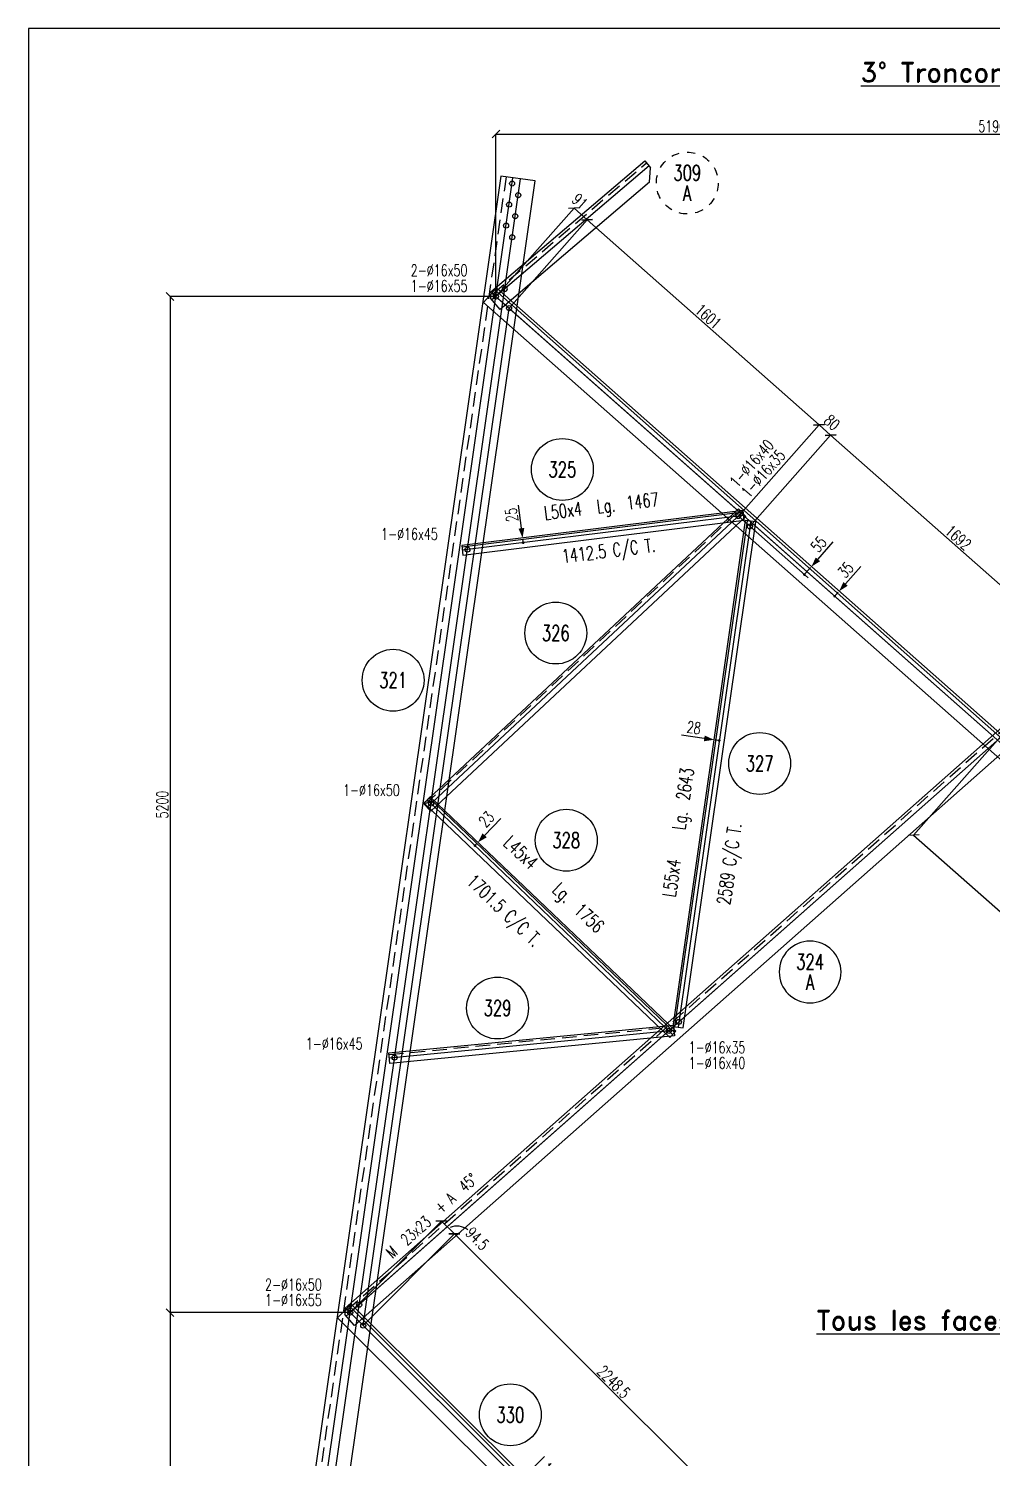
# Model space of a CAD drawing. Extents: x 142141 to 158361, y -119247 to -107767.
# Drawn here: x 142141 to 147123, y -115155 to -107767 of the extents above; entities that cross this region are included whole.
import ezdxf
from ezdxf.enums import TextEntityAlignment as Align

# ---------------------------------------------------------------- set-up
doc = ezdxf.new("R2010")
doc.units = 0
doc.header["$LTSCALE"] = 150
doc.header["$MEASUREMENT"] = 0
doc.linetypes.add('DASHED', pattern=[0.75, 0.5, -0.25])
doc.layers.get('0').update_dxf_attribs({"linetype": 'CONTINUOUS'})
for name, color, linetype in [('ASSI', 6, 'CONTINUOUS'), ('BOLLINI_1', 7, 'CONTINUOUS'), ('BOLLINI_5', 7, 'CONTINUOUS'), ('FORI', 2, 'CONTINUOUS'), ('LINEA_ANG', 2, 'CONTINUOUS'), ('LS', 7, 'CONTINUOUS'), ('QT_MAL', 7, 'CONTINUOUS'), ('QT_MPR', 7, 'CONTINUOUS'), ('TRAT-Y', 7, 'DASHED')]:
    doc.layers.add(name, color=color, linetype=linetype)
doc.styles.add('QUOTE', font='ROMANS8.SHX', dxfattribs={"width": 0.7})
doc.styles.add('RD', font='ROMAND8.SHX', dxfattribs={"width": 0.7})
doc.styles.add('RQL', font='ROMANS8.SHX', dxfattribs={"width": 0.7})
doc.styles.add('RS', font='ROMANS8.shx', dxfattribs={"width": 0.7})
doc.styles.get("Standard").update_dxf_attribs({"font": 'ROMANS8.SHX', "width": 0.7})
doc.dimstyles.new('FRECCE1', dxfattribs={"dimtxt": 60, "dimasz": 6.6667, "dimexe": 0, "dimexo": 0, "dimgap": 1, "dimtad": 1, "dimzin": 0, "dimdsep": 46, "dimtxsty": 'RS', "dimblk1": 'QUOTP', "dimblk2": 'QUOTF', "dimsah": 1, "dimcen": 0, "dimclrd": 2, "dimclre": 2, "dimclrt": 7, "dimadec": 0, "dimazin": 0, "dimtfac": 1, "dimtix": 1, "dimtmove": 2, "dimatfit": 3, "dimldrblk": 'QUOTP', "dimfxl": 1, "dimtolj": 1, "dimtzin": 0, "dimarcsym": 0})
doc.dimstyles.new('TRATTO', dxfattribs={"dimscale": 0, "dimtxt": 60, "dimasz": 40, "dimexe": 0, "dimexo": 0, "dimgap": 10, "dimtad": 1, "dimrnd": 0.5, "dimdsep": 46, "dimtxsty": 'RS', "dimblk1": 'OBLIQUE', "dimblk2": 'OBLIQUE', "dimsah": 1, "dimcen": 0.09, "dimclrd": 2, "dimclre": 2, "dimclrt": 7, "dimadec": 0, "dimazin": 0, "dimtfac": 1, "dimtix": 1, "dimtmove": 2, "dimatfit": 3, "dimfxl": 1, "dimtolj": 1, "dimtzin": 0, "dimarcsym": 0})

# ---------------------------------------------------------------- blocks, each defined once
blk = doc.blocks.new('ASSE98')
blk.add_line((0, 0), (1, 0))
at = {"color": 7, "style": 'QUOTE', "width": 0.5, "flags": 1}
for tag, p in [('TI', (1.38308, 6.82731)), ('DI_S', (1.38308, 6.42178)), ('D_S', (1.38308, 6.02092)), ('E_S', (1.38308, 5.68065)), ('NFORI', (1.36454, 5.29792)), ('ALAR', (1.36349, 4.93246)), ('FAM', (1.3775, 4.54645)), ('ALA', (1.38308, 4.19257)), ('DISP2', (1.38308, 3.84971)), ('DISP1', (1.38308, 3.50686)), ('PINZAF', (1.38308, 3.164)), ('PINZAI', (1.38308, 2.82114)), ('TRP', (1.38308, 2.47829)), ('NP', (1.38308, 2.13543)), ('SV', (1.38308, 1.79257)), ('PESO', (1.38308, 1.44971)), ('QUA', (1.38308, 1.10686)), ('LUN', (1.38308, 0.764)), ('PROF', (1.38308, 0.42114)), ('POS', (1.38308, 0.07829))]:
    blk.add_attdef(tag, p, '', height=0.2, dxfattribs=at)
at = {"color": 7, "flags": 1}
for tag, p in [('LAV1', (3.07431, 6.82847)), ('LAV2', (3.07431, 6.49513)), ('LAV3', (3.07431, 6.1618)), ('LAV4', (3.07431, 5.82847)), ('LAV5', (3.07431, 5.49513)), ('LAV6', (3.07431, 5.1618)), ('LAV7', (3.07431, 4.82847)), ('LAV8', (3.07431, 4.49513)), ('LAV9', (3.07431, 4.1618)), ('LAV10', (3.07431, 3.82847))]:
    blk.add_attdef(tag, p, '', height=0.2, dxfattribs=at)
blk = doc.blocks.new('16')
blk.add_circle((0, 0), 1)
blk = doc.blocks.new('QUOTP')
at = {"layer": 'ASSI', "color": 2, "const_width": 1.07}
blk.add_lwpolyline([(-0.5, 0, 1), (0.5, 0, 1)], format="xyb", close=True, dxfattribs=at)
blk = doc.blocks.new('QUOTF')
at = {"layer": 'LS', "color": 2}
blk.add_line((7.5, 0), (25.5, 0), dxfattribs=at)
blk.add_solid([(7.5, 2.25), (0, 0), (7.5, -2.25)], dxfattribs=at)
blk = doc.blocks.new('*D149')
at = {"layer": 'QT_MAL', "color": 2, "lineweight": -2, "transparency": 16777216}
blk.add_line((146160.1, -110585), (146187.7, -110553.8), dxfattribs=at)
at = {"layer": 'QT_MAL', "color": 2, "lineweight": -2, "transparency": 16777216, "xscale": 6.6667, "yscale": 6.6667, "zscale": 6.6667}
for name, p, rotation in [('QUOTF', (146192.1, -110548.8), 48.52567748438724), ('QUOTP', (146155.7, -110590), 228.5256774843873)]:
    blk.add_blockref(name, p, dxfattribs=dict(at, rotation=rotation))
at = {"layer": 'QT_MAL', "color": 7, "transparency": 16777216, "insert": (146229.1, -110433.6), "char_height": 60, "attachment_point": 5, "rotation": 48.52568, "style": 'RS'}
blk.add_mtext('\\A1;55', dxfattribs=at)
blk = doc.blocks.new('*D150')
at = {"layer": 'QT_MAL', "color": 2, "lineweight": -2, "transparency": 16777216}
blk.add_line((146316.7, -110696.7), (146331, -110680.5), dxfattribs=at)
at = {"layer": 'QT_MAL', "color": 2, "lineweight": -2, "transparency": 16777216, "xscale": 6.6667, "yscale": 6.6667, "zscale": 6.6667}
for name, p, rotation in [('QUOTF', (146335.5, -110675.5), 48.52567748438724), ('QUOTP', (146312.3, -110701.7), 228.5256774843873)]:
    blk.add_blockref(name, p, dxfattribs=dict(at, rotation=rotation))
at = {"layer": 'QT_MAL', "color": 7, "transparency": 16777216, "insert": (146368.9, -110566.3), "char_height": 60, "attachment_point": 5, "rotation": 48.52568, "style": 'RS'}
blk.add_mtext('\\A1;35', dxfattribs=at)
blk = doc.blocks.new('_OBLIQUE')
at = {"color": 0, "linetype": 'ByBlock'}
blk.add_line((-0.5, -0.5), (0.5, 0.5), dxfattribs=at)
blk = doc.blocks.new('*D99')
at = {"layer": 'LS', "color": 2, "lineweight": -2, "transparency": 16777216}
for p, q in [((144559.3, -109152.2), (144559.3, -108311.9)), ((144559.3, -108311.9), (149749.7, -108311.9)), ((149749.7, -109152.2), (149749.7, -108311.9))]:
    blk.add_line(p, q, dxfattribs=at)
at = {"layer": 'LS', "color": 2, "lineweight": -2, "transparency": 16777216, "xscale": 40, "yscale": 40, "zscale": 40, "rotation": 180}
blk.add_blockref('_OBLIQUE', (144559.3, -108311.9), dxfattribs=at)
at = {"layer": 'LS', "color": 2, "lineweight": -2, "transparency": 16777216, "xscale": 40, "yscale": 40, "zscale": 40}
blk.add_blockref('_OBLIQUE', (149749.7, -108311.9), dxfattribs=at)
at = {"layer": 'LS', "color": 7, "transparency": 16777216, "insert": (147154.5, -108271.9), "char_height": 60, "attachment_point": 5, "style": 'RS'}
blk.add_mtext('\\A1;5190.5', dxfattribs=at)
blk = doc.blocks.new('*D159')
at = {"layer": 'QT_MAL', "color": 2, "lineweight": -2, "transparency": 16777216}
for p, q in [((144450.5, -111991.2), (144450.5, -111991.2)), ((144455.1, -111986.4), (144461.8, -111979.4)), ((144466.4, -111974.6), (144466.4, -111974.6))]:
    blk.add_line(p, q, dxfattribs=at)
at = {"layer": 'QT_MAL', "color": 2, "lineweight": -2, "transparency": 16777216, "xscale": 6.6667, "yscale": 6.6667, "zscale": 6.6667}
for name, p, rotation in [('QUOTF', (144466.4, -111974.6), 46.30872725901481), ('QUOTP', (144450.5, -111991.2), 226.3087272590148)]:
    blk.add_blockref(name, p, dxfattribs=dict(at, rotation=rotation))
at = {"layer": 'QT_MAL', "color": 7, "transparency": 16777216, "insert": (144510.4, -111855.2), "char_height": 60, "attachment_point": 5, "rotation": 46.30873, "style": 'RS'}
blk.add_mtext('\\A1;23', dxfattribs=at)
blk = doc.blocks.new('*D160')
at = {"layer": 'QT_MAL', "color": 2, "lineweight": -2, "transparency": 16777216}
for p, q in [((145687.1, -111444.2), (145687.1, -111444.2)), ((145708.2, -111447.2), (145693.7, -111445.2)), ((145714.8, -111448.2), (145714.8, -111448.2))]:
    blk.add_line(p, q, dxfattribs=at)
at = {"layer": 'QT_MAL', "color": 2, "lineweight": -2, "transparency": 16777216, "xscale": 6.6667, "yscale": 6.6667, "zscale": 6.6667}
for name, p, rotation in [('QUOTF', (145687.1, -111444.2), 171.8387089363335), ('QUOTP', (145714.8, -111448.2), 351.8387089363335)]:
    blk.add_blockref(name, p, dxfattribs=dict(at, rotation=rotation))
at = {"layer": 'QT_MAL', "color": 7, "transparency": 16777216, "insert": (145583.5, -111381.4), "char_height": 60, "attachment_point": 5, "rotation": 351.83871, "style": 'RS'}
blk.add_mtext('\\A1;28', dxfattribs=at)
blk = doc.blocks.new('YYY')
blk.add_circle((0, 0), 8)
at = {"color": 3, "style": 'RQL', "width": 0.7}
for tag, p in [('POS3', (0, 0.65)), ('POS2', (0, -4.63))]:
    blk.add_attdef(tag, text='', height=4, dxfattribs=at).set_placement(p, align=Align.CENTER)
at = {"style": 'RQL', "width": 0.7, "flags": 1}
blk.add_attdef('TIPO', text='', height=3, dxfattribs=at).set_placement((0, 0), align=Align.MIDDLE_CENTER)
blk = doc.blocks.new('xxx')
blk.add_circle((0, 0), 8)
at = {"color": 3, "style": 'RQL', "width": 0.7}
blk.add_attdef('POS', text='', height=4, dxfattribs=at).set_placement((0, 0), align=Align.MIDDLE)
at = {"style": 'RQL', "width": 0.7, "flags": 1}
for tag, p in [('POS1', (-0.39, -5.42)), ('TIPO', (-0.39, -8.66))]:
    blk.add_attdef(tag, p, '', height=2, dxfattribs=at)
blk = doc.blocks.new('*D101')
at = {"layer": 'QT_MPR', "color": 2, "lineweight": -2, "transparency": 16777216}
for p, q in [((144559.3, -109152.2), (144963.5, -108694.9)), ((144627.4, -109212.4), (145031.6, -108755.2)), ((144963.5, -108694.9), (145031.6, -108755.2))]:
    blk.add_line(p, q, dxfattribs=at)
at = {"layer": 'QT_MPR', "color": 2, "lineweight": -2, "transparency": 16777216, "xscale": 40, "yscale": 40, "zscale": 40}
for p, rotation in [((144963.5, -108694.9), 138.5256774843872), ((145031.6, -108755.2), 318.5256774843872)]:
    blk.add_blockref('_OBLIQUE', p, dxfattribs=dict(at, rotation=rotation))
at = {"layer": 'QT_MPR', "color": 7, "transparency": 16777216, "insert": (144993.6, -108660), "char_height": 60, "attachment_point": 5, "rotation": 318.52568, "style": 'RS'}
blk.add_mtext('\\A1;91', dxfattribs=at)
blk = doc.blocks.new('*D102')
at = {"layer": 'QT_MPR', "color": 2, "lineweight": -2, "transparency": 16777216}
for p, q in [((144627.4, -109212.4), (145031.6, -108755.2)), ((145031.6, -108755.2), (146231.1, -109815.4)), ((145813.7, -110287.7), (146231.1, -109815.4))]:
    blk.add_line(p, q, dxfattribs=at)
at = {"layer": 'QT_MPR', "color": 2, "lineweight": -2, "transparency": 16777216, "xscale": 40, "yscale": 40, "zscale": 40}
for p, rotation in [((145031.6, -108755.2), 138.5256774843872), ((146231.1, -109815.4), 318.5256774843872)]:
    blk.add_blockref('_OBLIQUE', p, dxfattribs=dict(at, rotation=rotation))
at = {"layer": 'QT_MPR', "color": 7, "transparency": 16777216, "insert": (145657.9, -109255.3), "char_height": 60, "attachment_point": 5, "rotation": 318.52568, "style": 'RS'}
blk.add_mtext('\\A1;1601', dxfattribs=at)
blk = doc.blocks.new('*D103')
at = {"layer": 'QT_MPR', "color": 2, "lineweight": -2, "transparency": 16777216}
for p, q in [((145813.7, -110287.7), (146231.1, -109815.4)), ((145873.6, -110340.7), (146291.1, -109868.4)), ((146231.1, -109815.4), (146291.1, -109868.4))]:
    blk.add_line(p, q, dxfattribs=at)
at = {"layer": 'QT_MPR', "color": 2, "lineweight": -2, "transparency": 16777216, "xscale": 40, "yscale": 40, "zscale": 40}
for p, rotation in [((146231.1, -109815.4), 138.5256774843872), ((146291.1, -109868.4), 318.5256774843872)]:
    blk.add_blockref('_OBLIQUE', p, dxfattribs=dict(at, rotation=rotation))
at = {"layer": 'QT_MPR', "color": 7, "transparency": 16777216, "insert": (146297.9, -109803.5), "char_height": 60, "attachment_point": 5, "rotation": 318.52568, "style": 'RS'}
blk.add_mtext('\\A1;80', dxfattribs=at)
blk = doc.blocks.new('*D104')
at = {"layer": 'QT_MPR', "color": 2, "lineweight": -2, "transparency": 16777216}
for p, q in [((145873.6, -110340.7), (146291.1, -109868.4)), ((146291.1, -109868.4), (147558.7, -110988.9)), ((147154.5, -111446.2), (147558.7, -110988.9))]:
    blk.add_line(p, q, dxfattribs=at)
at = {"layer": 'QT_MPR', "color": 2, "lineweight": -2, "transparency": 16777216, "xscale": 40, "yscale": 40, "zscale": 40}
for p, rotation in [((146291.1, -109868.4), 138.5256774843872), ((147558.7, -110988.9), 318.5256774843872)]:
    blk.add_blockref('_OBLIQUE', p, dxfattribs=dict(at, rotation=rotation))
at = {"layer": 'QT_MPR', "color": 7, "transparency": 16777216, "insert": (146951.4, -110398.7), "char_height": 60, "attachment_point": 5, "rotation": 318.52568, "style": 'RS'}
blk.add_mtext('\\A1;1692', dxfattribs=at)
blk = doc.blocks.new('*D105')
at = {"layer": 'QT_MPR', "color": 2, "lineweight": -2, "transparency": 16777216}
for p, q in [((147154.5, -111446.2), (146720.6, -111937.1)), ((146720.6, -111937.1), (148368.9, -113394.1)), ((148802.8, -112903.2), (148368.9, -113394.1))]:
    blk.add_line(p, q, dxfattribs=at)
at = {"layer": 'QT_MPR', "color": 2, "lineweight": -2, "transparency": 16777216, "xscale": 40, "yscale": 40, "zscale": 40}
for p, rotation in [((146720.6, -111937.1), 138.5256774843872), ((148368.9, -113394.1), 318.5256774843872)]:
    blk.add_blockref('_OBLIQUE', p, dxfattribs=dict(at, rotation=rotation))
at = {"layer": 'QT_MPR', "color": 7, "transparency": 16777216, "insert": (147509.3, -112570.1), "char_height": 60, "attachment_point": 5, "rotation": 318.52568, "style": 'RS'}
blk.add_mtext('\\A1;2200', dxfattribs=at)
blk = doc.blocks.new('*D109')
at = {"layer": 'QT_MPR', "color": 2, "lineweight": -2, "transparency": 16777216}
for p, q in [((143805.3, -114406.6), (144276.9, -113932.9)), ((144276.9, -113932.9), (144344.1, -113999.8)), ((143872.5, -114473.5), (144344.1, -113999.8))]:
    blk.add_line(p, q, dxfattribs=at)
at = {"layer": 'QT_MPR', "color": 2, "lineweight": -2, "transparency": 16777216, "xscale": 40, "yscale": 40, "zscale": 40}
for p, rotation in [((144276.9, -113932.9), 135.1257564564208), ((144344.1, -113999.8), 315.1257564564208)]:
    blk.add_blockref('_OBLIQUE', p, dxfattribs=dict(at, rotation=rotation))
at = {"layer": 'QT_MPR', "color": 7, "transparency": 16777216, "insert": (144463.4, -114023.5), "char_height": 60, "attachment_point": 5, "rotation": 315.12576, "style": 'RS'}
blk.add_mtext('\\A1;94.5', dxfattribs=at)
blk = doc.blocks.new('*D110')
at = {"layer": 'QT_MPR', "color": 2, "lineweight": -2, "transparency": 16777216}
for p, q in [((143872.5, -114473.5), (144344.1, -113999.8)), ((144344.1, -113999.8), (145937.3, -115586)), ((145451.5, -116073.9), (145937.3, -115586))]:
    blk.add_line(p, q, dxfattribs=at)
at = {"layer": 'QT_MPR', "color": 2, "lineweight": -2, "transparency": 16777216, "xscale": 40, "yscale": 40, "zscale": 40}
for p, rotation in [((144344.1, -113999.8), 135.1257564564208), ((145937.3, -115586), 315.1257564564208)]:
    blk.add_blockref('_OBLIQUE', p, dxfattribs=dict(at, rotation=rotation))
at = {"layer": 'QT_MPR', "color": 7, "transparency": 16777216, "insert": (145168.9, -114764.5), "char_height": 60, "attachment_point": 5, "rotation": 315.12576, "style": 'RS'}
blk.add_mtext('\\A1;2248.5', dxfattribs=at)
blk = doc.blocks.new('*D115')
at = {"layer": 'LS', "color": 2, "lineweight": -2, "transparency": 16777216}
for p, q in [((144559.3, -109152.2), (142873.3, -109152.2)), ((142873.3, -109152.2), (142873.3, -114406.6)), ((143805.3, -114406.6), (142873.3, -114406.6))]:
    blk.add_line(p, q, dxfattribs=at)
at = {"layer": 'LS', "color": 2, "lineweight": -2, "transparency": 16777216, "xscale": 40, "yscale": 40, "zscale": 40}
for p, rotation in [((142873.3, -109152.2), 90), ((142873.3, -114406.6), 270)]:
    blk.add_blockref('_OBLIQUE', p, dxfattribs=dict(at, rotation=rotation))
at = {"layer": 'LS', "color": 7, "transparency": 16777216, "insert": (142833.3, -111779.4), "char_height": 60, "attachment_point": 5, "rotation": 90, "style": 'RS'}
blk.add_mtext('\\A1;5200', dxfattribs=at)
blk = doc.blocks.new('*D114')
at = {"layer": 'LS', "color": 2, "lineweight": -2, "transparency": 16777216}
for p, q in [((143805.3, -114406.6), (142873.3, -114406.6)), ((142873.3, -114406.6), (142873.3, -117741.1)), ((143367.2, -117741.1), (142873.3, -117741.1))]:
    blk.add_line(p, q, dxfattribs=at)
at = {"layer": 'LS', "color": 2, "lineweight": -2, "transparency": 16777216, "xscale": 40, "yscale": 40, "zscale": 40}
for p, rotation in [((142873.3, -114406.6), 90), ((142873.3, -117741.1), 270)]:
    blk.add_blockref('_OBLIQUE', p, dxfattribs=dict(at, rotation=rotation))
at = {"layer": 'LS', "color": 7, "transparency": 16777216, "insert": (142833.3, -116073.9), "char_height": 60, "attachment_point": 5, "rotation": 90, "style": 'RS'}
blk.add_mtext('\\A1;3300', dxfattribs=at)
blk = doc.blocks.new('bull')
at = {"style": 'RS', "width": 0.7, "flags": 1}
for tag, p in [('NN', (-12.25, 0)), ('DIAMETRO', (0, -4.86)), ('SERRAGGIO', (0, -9.71)), ('LUNGHEZZA', (0, -14.57)), ('NB', (0, -19.43)), ('TIPO', (0, -24.12)), ('EL', (-0.14, -29))]:
    blk.add_attdef(tag, p, '', height=3, dxfattribs=at)
at = {"style": 'RS', "width": 0.7}
blk.add_attdef('BULLONE', (0, 0), '', height=3, dxfattribs=at)
blk = doc.blocks.new('www')
at = {"linetype": 'Continuous'}
for start, end in [(90, 105), (60, 75), (150, 165), (120, 135), (30, 45), (180, 195), (0, 15), (330, 345), (210, 225), (240, 255), (300, 315), (270, 285)]:
    blk.add_arc((0, 0), 8, start, end, dxfattribs=at)
at = {"color": 3, "style": 'RQL', "width": 0.7}
for tag, p in [('POS3', (0, 0.65)), ('POS2', (0, -4.63))]:
    blk.add_attdef(tag, text='', height=4, dxfattribs=at).set_placement(p, align=Align.CENTER)
at = {"style": 'RQL', "width": 0.7, "flags": 1}
blk.add_attdef('TIPO', text='', height=3, dxfattribs=at).set_placement((0, 0), align=Align.MIDDLE_CENTER)
blk = doc.blocks.new('*D167')
at = {"layer": 'QT_MAL', "color": 2, "lineweight": -2, "transparency": 16777216}
blk.add_line((144699.4, -110418.5), (144698, -110406.9), dxfattribs=at)
at = {"layer": 'QT_MAL', "color": 2, "lineweight": -2, "transparency": 16777216, "xscale": 6.6667, "yscale": 6.6667, "zscale": 6.6667}
for name, p, rotation in [('QUOTF', (144697.2, -110400.3), 97.03630175396302), ('QUOTP', (144700.3, -110425.1), 277.036301753963)]:
    blk.add_blockref(name, p, dxfattribs=dict(at, rotation=rotation))
at = {"layer": 'QT_MAL', "color": 7, "transparency": 16777216, "insert": (144640, -110281.2), "char_height": 60, "attachment_point": 5, "rotation": 97.0363, "style": 'RS'}
blk.add_mtext('\\A1;25', dxfattribs=at)

msp = doc.modelspace()

# ---------------------------------------------------------------- linework, layer by layer
at = {"layer": 'LINEA_ANG'}
for p, q in [((144533.201, -109128.47), (145329.369, -108450.066)), ((145329.369, -108450.066), (145359.852, -108485.84)), ((144584.055, -108529.11), (143344.437, -117167.622)), ((144762.23, -108554.678), (144584.055, -108529.11)), ((145353.885, -108560.556), (145359.852, -108485.84)), ((143522.612, -117193.19), (144762.23, -108554.678)), ((145353.885, -108560.556), (144580.551, -109219.503)), ((143779.12, -114383.024), (149746.917, -109107.93)), ((144562.038, -109107.93), (144495.81, -109182.855)), ((144533.201, -109128.47), (144530.611, -109160.894)), ((150547.068, -114398.257), (144562.038, -109107.93)), ((144495.81, -109182.855), (150480.839, -114473.182)), ((144580.551, -109219.503), (144530.611, -109160.894)), ((149773.435, -109217.956), (143828.115, -114473.182)), ((145815.038, -110249.448), (144185.277, -111773.01)), ((144222.837, -111813.188), (145852.598, -110289.626)), ((145838.032, -110259.491), (144382.08, -110439.196)), ((144388.205, -110488.819), (145844.157, -110309.114)), ((145849.727, -110309.969), (145474.526, -112926.201)), ((145852.598, -110289.626), (145815.038, -110249.448)), ((145844.157, -110309.114), (145838.032, -110259.491)), ((145904.17, -110317.777), (145849.727, -110309.969)), ((145528.969, -112934.009), (145904.17, -110317.777)), ((144382.08, -110439.196), (144388.205, -110488.819)), ((144185.277, -111773.01), (144222.837, -111813.188)), ((144219.648, -111738.865), (144188.563, -111771.403)), ((144188.563, -111771.403), (145458.279, -112984.399)), ((145489.363, -112951.861), (144219.648, -111738.865)), ((144005.447, -113063.638), (145478.462, -112920.018)), ((145403.816, -112927.296), (145404.69, -112936.254)), ((145458.279, -112984.399), (145489.363, -112951.861)), ((145474.526, -112926.201), (145528.969, -112934.009)), ((145478.462, -112920.018), (145483.8, -112974.759)), ((145483.8, -112974.759), (144010.784, -113118.378)), ((144010.784, -113118.378), (144005.447, -113063.638)), ((143810.857, -114362.746), (143740.302, -114433.612)), ((147120.286, -117657.679), (143810.857, -114362.746)), ((143740.302, -114433.612), (147049.731, -117728.545)), ((143779.12, -114383.024), (143777.12, -114415.49)), ((143828.115, -114473.182), (143777.12, -114415.49))]:
    msp.add_line(p, q, dxfattribs=at)
at = {"layer": 'LINEA_ANG', "color": 2}
for p, q in [((150537.796, -114408.746), (144552.766, -109118.419)), ((145839.073, -110267.927), (144383.121, -110447.632)), ((145858.636, -110311.246), (145483.435, -112927.479)), ((145483.492, -112958.007), (144213.777, -111745.011)), ((147110.408, -117667.6), (143800.98, -114372.667))]:
    msp.add_line(p, q, dxfattribs=at)
at = {"layer": 'LINEA_ANG'}
msp.add_lwpolyline([(143779.12, -114383.024), (143788.392, -114393.514)], dxfattribs=at)
at = {"layer": 'LS', "color": 6}
for p, q in [((143304.152, -117898.919), (144647.406, -108538.201)), ((143343.747, -117904.601), (144687, -108543.883)), ((149749.66, -109152.218), (143805.297, -114406.599)), ((144559.295, -109152.218), (150503.658, -114406.599)), ((143872.477, -114473.485), (144627.431, -109212.446)), ((146174.474, -110606.611), (145813.67, -110287.687)), ((143805.297, -114406.599), (147154.477, -117741.11))]:
    msp.add_line(p, q, dxfattribs=at)
at = {"layer": 'LS', "color": 8}
msp.add_lwpolyline([(142140.931, -107766.591), (142140.931, -119246.591), (154860.931, -119246.591), (154860.931, -117646.591), (158360.931, -117646.591), (158360.931, -107766.591), (142140.931, -107766.591)], close=True, dxfattribs=at)
at = {"layer": 'LS', "color": 6}
msp.add_arc((144357.847, -114049.761), 90.663, 52.3399192, 113.1931668, dxfattribs=at)
at = {"layer": 'TRAT-Y'}
for p, q in [((144542.281, -109139.127), (145338.449, -108460.722)), ((144611.771, -108533.088), (143372.153, -117171.599)), ((143788.392, -114393.514), (149756.189, -109118.419)), ((144006.321, -113072.595), (145404.69, -112936.254))]:
    msp.add_line(p, q, dxfattribs=at)
at = {"layer": 'TRAT-Y', "color": 2}
msp.add_line((144191.423, -111779.584), (145821.184, -110256.023), dxfattribs=at)

# ---------------------------------------------------------------- block references
at = {"layer": 'ASSI'}
for p, xscale, rotation in [((144584.055, -108529.11), 8727, 261.8338606976456), ((145351.981, -108476.781), 1069, 220.43386769476), ((145833.477, -110269.172), 2231, 223.0710939667738), ((145481.082, -112946.891), 1480, 185.5687670965299)]:
    msp.add_blockref('ASSE98', p, dxfattribs=dict(at, xscale=xscale, rotation=rotation))
ref = msp.add_blockref('ASSE98', (149770.097, -109134.154), dxfattribs=dict(at, xscale=7988, zscale=7988, rotation=221.4743225156127))
ref.add_attrib('LAV1', 'CB 53x53', (149414.606, -109659.552), dxfattribs={"layer": '0', "color": 7, "height": 60, "rotation": 41.4743225, "width": 0.7})
ref.add_attrib('LAV2', 'M  23x23', (144023.715, -114129.369), dxfattribs={"layer": '0', "color": 7, "height": 60, "rotation": 41.4743225, "width": 0.7})
ref.add_attrib('LAV3', '+ A  45%%d', (144275.772, -113897.353), dxfattribs={"layer": '0', "color": 254, "height": 60, "rotation": 41.4743225, "width": 0.7})
ref.add_attrib('LAV4', 'A  45%%d', (149430.208, -109346.053), dxfattribs={"layer": '0', "color": 254, "height": 60, "rotation": 41.4743225, "width": 0.7})
ref = msp.add_blockref('ASSE98', (150523.888, -114424.481), dxfattribs=dict(at, xscale=7988.000000000001, zscale=7988.000000000001, rotation=138.5256774843873))
ref.add_attrib('PROF', 'L100x6', (147666.979, -111782.179), dxfattribs={"layer": '0', "color": 2, "height": 70, "rotation": 318.5256775, "style": 'QUOTE', "width": 0.7})
ref.add_attrib('LUN', '7988', (148079.518, -112146.833), dxfattribs={"layer": '0', "color": 2, "height": 70, "rotation": 318.5256775, "style": 'QUOTE', "width": 0.7})
ref.add_attrib('PESO', '7934 C/C T.E.', (147448.425, -112029.433), dxfattribs={"layer": '0', "color": 2, "height": 70, "rotation": 318.5256775, "style": 'QUOTE', "width": 0.7})
ref.add_attrib('SV', 'Lg.', (147964.033, -112044.753), dxfattribs={"layer": '0', "color": 2, "height": 70, "rotation": 318.5256775, "style": 'QUOTE', "width": 0.7})
ref = msp.add_blockref('ASSE98', (145841.094, -110284.303), dxfattribs=dict(at, xscale=1467, rotation=187.036301753963))
ref.add_attrib('PROF', 'L50x4', (144812.169, -110307.519), dxfattribs={"layer": '0', "color": 2, "height": 70, "rotation": 7.0363018, "style": 'QUOTE', "width": 0.7})
ref.add_attrib('LUN', '1467', (145237.577, -110255.012), dxfattribs={"layer": '0', "color": 2, "height": 70, "rotation": 7.0363018, "style": 'QUOTE', "width": 0.7})
ref.add_attrib('PESO', '1412.5 C/C T.', (144904.318, -110531.012), dxfattribs={"layer": '0', "color": 2, "height": 70, "rotation": 7.0363018, "style": 'QUOTE', "width": 0.7})
ref.add_attrib('SV', 'Lg.', (145084.605, -110273.893), dxfattribs={"layer": '0', "color": 2, "height": 70, "rotation": 7.0363018, "style": 'QUOTE', "width": 0.7})
ref = msp.add_blockref('ASSE98', (145877.444, -110313.944), dxfattribs=dict(at, xscale=2643, rotation=261.8387089363335))
ref.add_attrib('PROF', 'L55x4', (145489.137, -112260.786), dxfattribs={"layer": '0', "color": 2, "height": 70, "rotation": 81.8387089, "style": 'QUOTE', "width": 0.7})
ref.add_attrib('LUN', '2643', (145560.808, -111761.033), dxfattribs={"layer": '0', "color": 2, "height": 70, "rotation": 81.8387089, "style": 'QUOTE', "width": 0.7})
ref.add_attrib('PESO', '2589 C/C T.', (145771.25, -112301.245), dxfattribs={"layer": '0', "color": 2, "height": 70, "rotation": 81.8387089, "style": 'QUOTE', "width": 0.7})
ref.add_attrib('SV', 'Lg.', (145538.927, -111913.605), dxfattribs={"layer": '0', "color": 2, "height": 70, "rotation": 81.8387089, "style": 'QUOTE', "width": 0.7})
ref = msp.add_blockref('ASSE98', (145473.632, -112968.64), dxfattribs=dict(at, xscale=1756, rotation=136.3087272590148))
ref.add_attrib('PROF', 'L45x4', (144592.495, -111984.417), dxfattribs={"layer": '0', "color": 2, "height": 70, "rotation": -43.6912727, "style": 'QUOTE', "width": 0.7})
ref.add_attrib('LUN', '1756', (144957.55, -112333.165), dxfattribs={"layer": '0', "color": 2, "height": 70, "rotation": -43.6912727, "style": 'QUOTE', "width": 0.7})
ref.add_attrib('PESO', '1701.5 C/C T.', (144402.532, -112183.262), dxfattribs={"layer": '0', "color": 2, "height": 70, "rotation": -43.6912727, "style": 'QUOTE', "width": 0.7})
ref.add_attrib('SV', 'Lg.', (144846.1, -112226.694), dxfattribs={"layer": '0', "color": 2, "height": 70, "rotation": -43.6912727, "style": 'QUOTE', "width": 0.7})
ref = msp.add_blockref('ASSE98', (147095.592, -117682.482), dxfattribs=dict(at, xscale=4670, rotation=135.1257564564208))
ref.add_attrib('PROF', 'L100x6', (144754.744, -115195.041), dxfattribs={"layer": '0', "color": 2, "height": 70, "rotation": 315.1257565, "style": 'QUOTE', "width": 0.7})
ref.add_attrib('LUN', '4670', (145144.93, -115583.518), dxfattribs={"layer": '0', "color": 2, "height": 70, "rotation": 315.1257565, "style": 'QUOTE', "width": 0.7})
ref.add_attrib('PESO', '4616 C/C T.E.', (144530.575, -115412.707), dxfattribs={"layer": '0', "color": 2, "height": 70, "rotation": 315.1257565, "style": 'QUOTE', "width": 0.7})
ref.add_attrib('SV', 'Lg.', (145035.703, -115474.769), dxfattribs={"layer": '0', "color": 2, "height": 70, "rotation": 315.1257565, "style": 'QUOTE', "width": 0.7})
at = {"layer": 'BOLLINI_1', "xscale": 20, "yscale": 20, "zscale": 20}
for p, values in [((144903.19, -110046.505), {'POS': '325'}), ((144869.064, -110892.367), {'POS': '326'}), ((144027.391, -111136.305), {'POS': '321'}), ((145923.885, -111566.872), {'POS': '327'}), ((144923.137, -111963.832), {'POS': '328'}), ((144567.686, -112831.57), {'POS': '329'}), ((144633.763, -114934.948), {'POS': '330'})]:
    msp.add_blockref('xxx', p, dxfattribs=at).add_auto_attribs(values)
at = {"layer": 'BOLLINI_5'}
ref = msp.add_blockref('YYY', (146184.935, -112645.13), dxfattribs=dict(at, xscale=-19.99970832482618, yscale=19.99970832476798, zscale=19.99970832479172))
ref.add_attrib('POS3', '324', dxfattribs={"layer": '0', "color": 3, "height": 79.9988, "style": 'RQL', "width": 0.7}).set_placement((146184.935, -112632.19), align=Align.CENTER)
ref.add_attrib('POS2', 'A', dxfattribs={"layer": '0', "color": 3, "height": 79.999, "style": 'RQL', "width": 0.7}).set_placement((146184.935, -112737.737), align=Align.CENTER)
at = {"layer": 'FORI', "yscale": 13, "zscale": 13}
for p, xscale in [((144643.145, -108567.897), 13), ((144627.52, -108676.782), 13), ((144674.927, -108628.021), 13), ((144659.302, -108736.906), 13), ((144611.895, -108785.666), 13), ((144643.677, -108845.79), 13), ((144605.334, -109112.989), -13), ((144559.295, -109152.218), 13), ((144627.431, -109212.446), 13), ((143851.577, -114365.691), 13), ((143805.297, -114406.599), 13), ((143872.477, -114473.485), 13)]:
    msp.add_blockref('16', p, dxfattribs=dict(at, xscale=xscale))
at = {"layer": 'FORI', "xscale": 13, "yscale": 13, "zscale": 13}
for p, rotation in [((145813.67, -110287.687), 358.4759547059998), ((145873.611, -110340.67), 0.149506794000017), ((144411.939, -110460.7), 359.2224677429999), ((144223.439, -111774.295), 0.05826388499996265), ((145506.111, -112903.204), 0.149506794000017), ((145453.663, -112949.564), 0.364544883000038), ((145453.663, -112949.564), 0.3645448830000888), ((144034.94, -113087.89), 359.64779913), ((144034.94, -113087.89), 359.64779913)]:
    msp.add_blockref('16', p, dxfattribs=dict(at, rotation=rotation))
at = {"layer": 'LS', "color": 6}
ref = msp.add_blockref('www', (145549.39, -108565.416), dxfattribs=dict(at, xscale=-19.99999999999947, yscale=19.99999999999947, zscale=19.99999999999947))
ref.add_attrib('POS3', '309', dxfattribs={"layer": '0', "color": 3, "height": 80, "style": 'RQL', "width": 0.7}).set_placement((145549.39, -108552.477), align=Align.CENTER)
ref.add_attrib('POS2', 'A', dxfattribs={"layer": '0', "color": 3, "height": 80, "style": 'RQL', "width": 0.7}).set_placement((145549.39, -108658.025), align=Align.CENTER)
at = {"layer": 'LS', "color": 7, "xscale": 20, "yscale": 20, "zscale": 20}
for p, values in [((144118.611, -109047.071), {'BULLONE': '2-%%c16x50                '}), ((144118.611, -109127.071), {'BULLONE': '1-%%c16x55                '}), ((143965.425, -110410.093), {'BULLONE': '1-%%c16x45                '}), ((143768.138, -111734.838), {'BULLONE': '1-%%c16x50                '}), ((143575.8, -113045.551), {'BULLONE': '1-%%c16x45                '}), ((145556.583, -113065.344), {'BULLONE': '1-%%c16x35                '}), ((145556.583, -113145.344), {'BULLONE': '1-%%c16x40                '}), ((143364.762, -114291.353), {'BULLONE': '2-%%c16x50                '}), ((143364.762, -114371.353), {'BULLONE': '1-%%c16x55                '})]:
    msp.add_blockref('bull', p, dxfattribs=at).add_auto_attribs(values)
at = {"layer": 'LS', "color": 7, "xscale": 20, "yscale": 20, "zscale": 20, "rotation": 48.52567748438821}
for p, values in [((145807.843, -110144.837), {'BULLONE': '1-%%c16x40                '}), ((145867.783, -110197.82), {'BULLONE': '1-%%c16x35                '})]:
    msp.add_blockref('bull', p, dxfattribs=at).add_auto_attribs(values)

# ---------------------------------------------------------------- texts
at = {"layer": 'LS', "color": 3, "style": 'RD'}
for s, p in [('%%U3° Troncon commun', (147154.477, -107992.461)), ('%%UTous les faces sont egales', (147154.477, -114462.102))]:
    msp.add_text(s, height=100, dxfattribs=at).set_placement(p, align=Align.MIDDLE)

# ---------------------------------------------------------------- dimensions: what is measured, and where the dimension line sits
at = {"layer": 'LS'}
dim = msp.add_linear_dim(base=(149749.6596, -108311.857), p1=(144559.2951, -109152.2184), p2=(149749.6596, -109152.2184), dimstyle='TRATTO', override={"dimscale": 1}, dxfattribs=at)
dim.commit()
dim.dimension.update_dxf_attribs({"geometry": '*D99', "text_midpoint": (147154.4774, -108271.857)})
for base, p1, p2, text, picture, middle in [((142873.318, -114406.599), (144559.295, -109152.218), (143805.297, -114406.599), '5200', '*D115', (142833.318, -111779.409)), ((142873.318, -117741.11), (143805.297, -114406.599), (143367.208, -117741.11), '3300', '*D114', (142833.318, -116073.854))]:
    dim = msp.add_linear_dim(base=base, p1=p1, p2=p2, angle=90, text=text, dimstyle='TRATTO', override={"dimscale": 1}, dxfattribs=at)
    dim.commit()
    dim.dimension.update_dxf_attribs({"geometry": picture, "text_midpoint": middle})
at = {"layer": 'QT_MAL'}
for base, p1, p2, angle, text, picture, middle in [((144697.195, -110400.302), (144700.258, -110425.113), (144697.195, -110400.302), 97.0363018, '25', '*D167', (144639.986, -110281.195)), ((146192.094, -110548.78), (146155.669, -110589.989), (146192.094, -110548.78), 48.5256775, '55', '*D149', (146229.138, -110433.597)), ((146335.455, -110675.5), (146312.275, -110701.724), (146335.455, -110675.5), 48.5256775, '35', '*D150', (146368.899, -110566.256)), ((145687.063, -111444.205), (145714.78, -111448.179), (145687.063, -111444.205), 351.8387089, '28', '*D160', (145583.523, -111381.408)), ((144466.358, -111974.554), (144450.471, -111991.185), (144466.358, -111974.554), 46.3087273, '23', '*D159', (144510.412, -111855.184))]:
    dim = msp.add_linear_dim(base=base, p1=p1, p2=p2, angle=angle, text=text, dimstyle='FRECCE1', dxfattribs=at)
    dim.commit()
    dim.dimension.update_dxf_attribs({"geometry": picture, "text_midpoint": middle, "dimtype": 160})
at = {"layer": 'QT_MPR'}
for base, p1, p2, angle, text, picture, middle in [((145031.645, -108755.153), (144559.295, -109152.218), (144627.431, -109212.446), 318.5256775, '91', '*D101', (144993.621, -108660.047)), ((146231.13, -109815.409), (144627.431, -109212.446), (145813.67, -110287.687), 318.5256775, '1601', '*D102', (145657.878, -109255.311)), ((146291.07, -109868.392), (145813.67, -110287.687), (145873.611, -110340.67), 318.5256775, '80', '*D103', (146297.88, -109803.502)), ((147558.691, -110988.876), (145873.611, -110340.67), (147154.477, -111446.169), 318.5256775, '1692', '*D104', (146951.372, -110398.664)), ((148368.928, -113394.1), (147154.477, -111446.169), (148802.844, -112903.204), 318.5256775, '2200', '*D105', (147509.349, -112570.107)), ((144344.129, -113999.759), (143805.297, -114406.599), (143872.477, -114473.485), 315.1257565, '94.5', '*D109', (144463.365, -114023.48)), ((145937.303, -115585.955), (143872.477, -114473.485), (145451.541, -116073.854), 315.1257565, '2248.5', '*D110', (145168.938, -114764.511))]:
    dim = msp.add_linear_dim(base=base, p1=p1, p2=p2, angle=angle, text=text, dimstyle='TRATTO', override={"dimscale": 1}, dxfattribs=at)
    dim.commit()
    dim.dimension.update_dxf_attribs({"geometry": picture, "text_midpoint": middle, "dimtype": 160})

doc.saveas('drawing.dxf')
